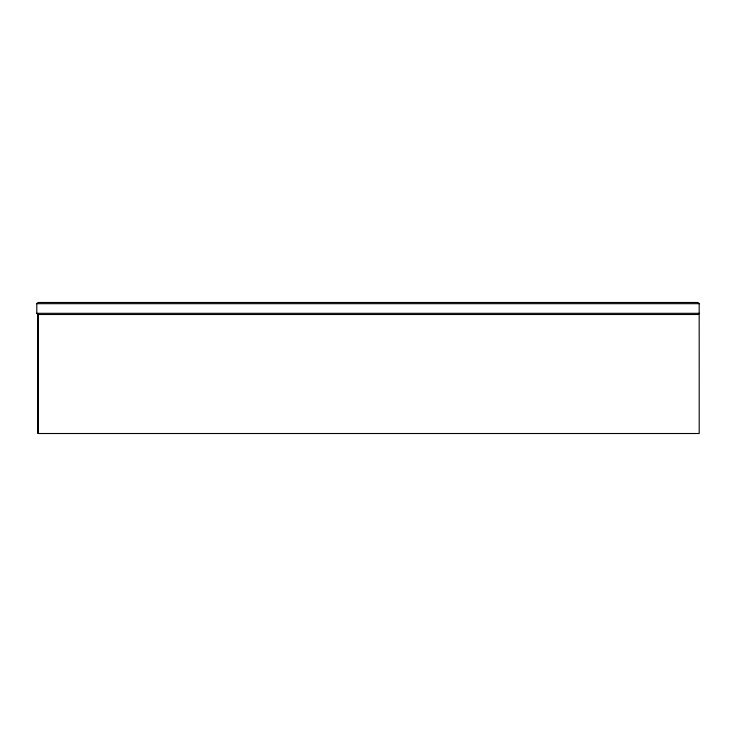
<?xml version="1.0" encoding="UTF-8"?>
<svg xmlns="http://www.w3.org/2000/svg" width="736" height="736" viewBox="0 0 736 736"><rect width="100%" height="100%" fill="white"/><g stroke="black" fill="none" stroke-linecap="round" stroke-linejoin="round"><path stroke-width="1.1" d="M36.8 313.306L699.2 313.306L697.976 314.502L38.005 314.502L36.8 313.306L36.8 303.683L38.005 302.487L697.976 302.487L699.182 303.683L699.2 433.513L38.024 433.513L38.024 314.447M36.8 303.683L699.182 303.683M38.005 314.336L38.024 433.513"/></g></svg>
